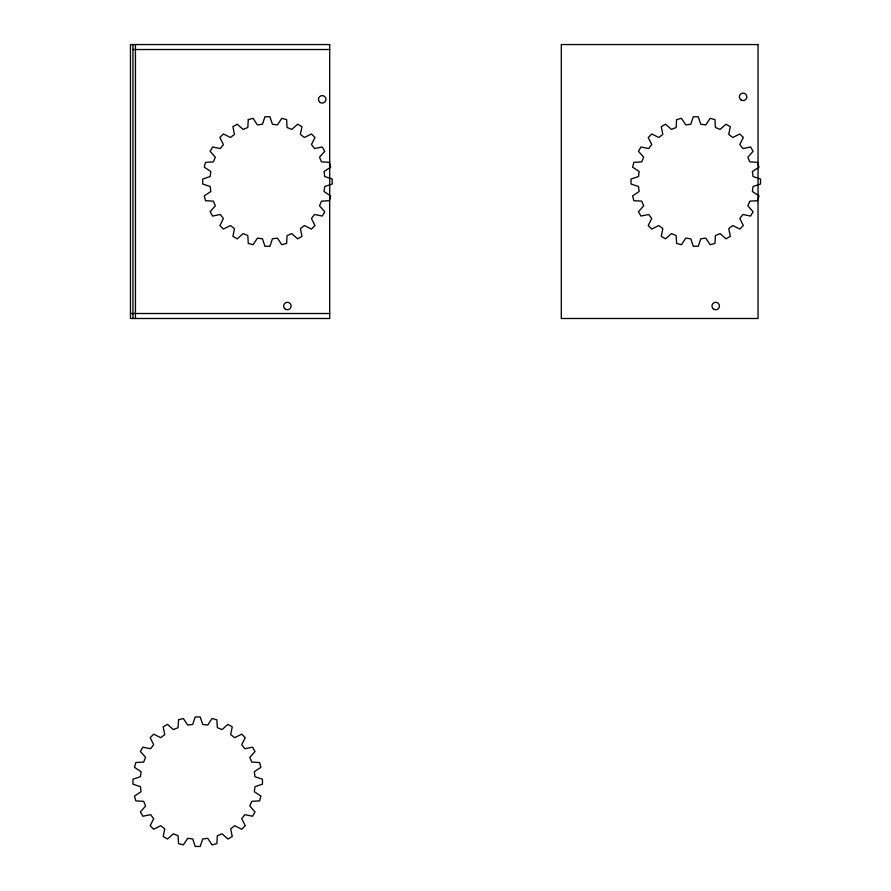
<?xml version="1.0" encoding="UTF-8"?>
<svg xmlns="http://www.w3.org/2000/svg" width="891" height="891" viewBox="0 0 891 891"><rect width="100%" height="100%" fill="white"/><g stroke="black" fill="none" stroke-linecap="round" stroke-linejoin="round"><path stroke-width="1.34" d="M132.959 49.528L329.692 49.528M130.465 313.509L329.692 313.509M135.443 44.55L135.443 318.488M132.959 44.55L132.959 318.488M178.545 719.805L178.077 727.657L173.377 729.606L167.486 724.383L163.176 726.867L164.757 734.585L160.725 737.681L153.686 734.151L150.167 737.681L153.686 744.72L150.59 748.752L142.883 747.17L140.388 751.481L145.612 757.372L143.674 762.061L135.811 762.54L134.519 767.351L141.09 771.684L140.433 776.718L132.959 779.213L132.959 784.191L140.433 786.686L141.09 791.709L134.519 796.053L135.811 800.864L143.674 801.332L145.612 806.021L140.388 811.924L142.883 816.234L150.59 814.652L153.686 818.684L150.167 825.723L153.686 829.243L160.725 825.723L164.757 828.819L163.176 836.526L167.486 839.021L173.377 833.798L178.077 835.736L178.545 843.599L183.357 844.891L187.689 838.32L192.723 838.977L195.218 846.45L200.197 846.45L202.691 838.977L207.726 838.32L212.058 844.891L216.869 843.599L217.348 835.736L222.037 833.798L227.929 839.021L232.239 836.526L230.658 828.819L234.689 825.723L241.728 829.243L245.259 825.723L241.728 818.684L244.825 814.652L252.543 816.234L255.026 811.924L249.803 806.021L251.741 801.332L259.604 800.864L260.896 796.053L254.325 791.709L254.982 786.686L262.455 784.191L262.455 779.213L254.982 776.718L254.325 771.684L260.896 767.351L259.604 762.54L251.741 762.061L249.803 757.372L255.026 751.481L252.543 747.17L244.825 748.752L241.728 744.72L245.259 737.681L241.728 734.151L234.689 737.681L230.658 734.585L232.239 726.867L227.929 724.383L222.037 729.606L217.348 727.657L216.869 719.805L212.058 718.514L207.726 725.085L202.691 724.416L200.197 716.954L195.218 716.954L192.723 724.416L187.689 725.085L183.357 718.514L178.545 719.805M248.277 119.617L247.798 127.48L243.109 129.429L237.218 124.205L232.907 126.689L234.489 134.407L230.457 137.492L223.418 133.973L219.888 137.492L223.418 144.542L220.322 148.563L212.604 146.993L210.12 151.303L215.344 157.195L213.406 161.884L205.543 162.351L204.251 167.163L210.822 171.506L210.165 176.541L202.691 179.035L202.691 184.014L210.165 186.497L210.822 191.532L204.251 195.875L205.543 200.687L213.406 201.154L215.344 205.843L210.12 211.735L212.604 216.056L220.322 214.475L223.418 218.495L219.888 225.546L223.418 229.065L230.457 225.546L234.489 228.631L232.907 236.349L237.218 238.844L243.109 233.62L247.798 235.558L248.277 243.421L253.089 244.713L257.421 238.142L262.455 238.799L264.95 246.272L269.928 246.272L272.423 238.799L277.457 238.142L281.79 244.713L286.601 243.421L287.069 235.558L291.769 233.62L297.661 238.844L301.971 236.349L300.39 228.631L304.421 225.546L311.46 229.065L314.98 225.546L311.46 218.495L314.556 214.475L322.264 216.056L324.758 211.735L319.535 205.843L321.473 201.154L329.336 200.687L330.628 195.875L324.057 191.532L324.714 186.497L332.187 184.014L332.187 179.035L324.714 176.541L324.057 171.506L330.628 167.163L329.336 162.351L321.473 161.884L319.535 157.195L324.758 151.303L322.264 146.993L314.556 148.563L311.46 144.542L314.98 137.492L311.46 133.973L304.421 137.492L300.39 134.407L301.971 126.689L297.661 124.205L291.769 129.429L287.069 127.48L286.601 119.617L281.79 118.336L277.457 124.907L272.423 124.239L269.928 116.766L264.95 116.766L262.455 124.239L257.421 124.907L253.089 118.336L248.277 119.617M676.614 119.617L676.146 127.48L671.458 129.429L665.566 124.205L661.256 126.689L662.826 134.407L658.805 137.492L651.755 133.973L648.236 137.492L651.755 144.542L648.67 148.563L640.952 146.993L638.457 151.303L643.692 157.195L641.743 161.884L633.88 162.351L632.599 167.163L639.17 171.506L638.502 176.541L631.028 179.035L631.028 184.014L638.502 186.497L639.17 191.532L632.599 195.875L633.88 200.687L641.743 201.154L643.692 205.843L638.457 211.735L640.952 216.056L648.67 214.475L651.755 218.495L648.236 225.546L651.755 229.065L658.805 225.546L662.826 228.631L661.256 236.349L665.566 238.844L671.458 233.62L676.146 235.558L676.614 243.421L681.426 244.713L685.769 238.142L690.803 238.799L693.287 246.272L698.277 246.272L700.76 238.799L705.795 238.142L710.138 244.713L714.95 243.421L715.417 235.558L720.106 233.62L725.998 238.844L730.319 236.349L728.738 228.631L732.758 225.546L739.808 229.065L743.328 225.546L739.808 218.495L742.894 214.475L750.612 216.056L753.107 211.735L747.872 205.843L749.821 201.154L757.684 200.687L758.965 195.875L752.394 191.532L753.062 186.497L760.535 184.014L760.535 179.035L753.062 176.541L752.394 171.506L758.965 167.163L757.684 162.351L749.821 161.884L747.872 157.195L753.107 151.303L750.612 146.993L742.894 148.563L739.808 144.542L743.328 137.492L739.808 133.973L732.758 137.492L728.738 134.407L730.319 126.689L725.998 124.205L720.106 129.429L715.417 127.48L714.95 119.617L710.138 118.336L705.795 124.907L700.76 124.239L698.277 116.766L693.287 116.766L690.803 124.239L685.769 124.907L681.426 118.336L676.614 119.617M329.692 44.55L130.465 44.55L130.465 318.488L329.692 318.488L329.692 44.55M758.041 44.55L561.308 44.55L561.308 318.488L758.041 318.488L758.041 44.55M320.359 102.576A3.731 3.731 0 0 0 325.961 99.335A3.731 3.731 0 0 0 320.359 96.105A3.731 3.731 0 0 0 320.359 102.576M713.836 309.277A3.731 3.731 0 0 0 719.438 306.036A3.731 3.731 0 0 0 713.836 302.806A3.731 3.731 0 0 0 713.836 309.277M741.234 100.082A3.731 3.731 0 0 0 746.836 96.852A3.731 3.731 0 0 0 741.234 93.611A3.731 3.731 0 0 0 741.234 100.082M285.499 309.277A3.731 3.731 0 0 0 291.101 306.036A3.731 3.731 0 0 0 285.499 302.806A3.731 3.731 0 0 0 285.499 309.277"/></g></svg>
